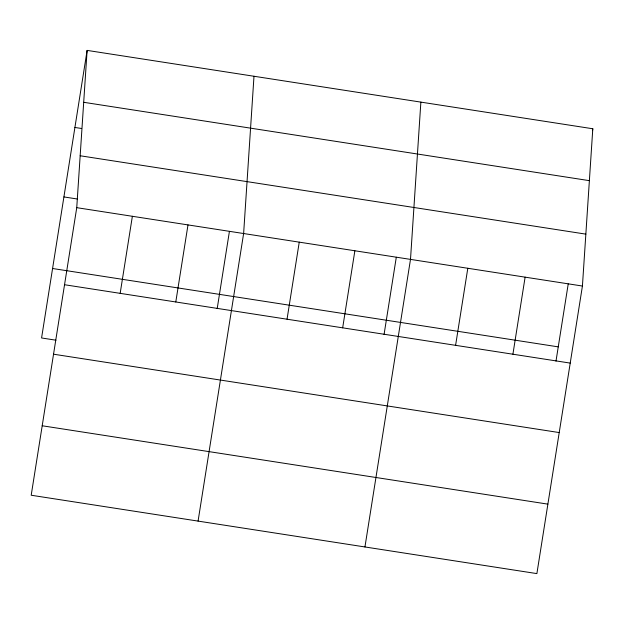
<?xml version="1.0" encoding="UTF-8"?>
<svg xmlns="http://www.w3.org/2000/svg" width="624" height="624" viewBox="0 0 624 624"><rect width="100%" height="100%" fill="white"/><g stroke="black" fill="none" stroke-linecap="round" stroke-linejoin="round"><path stroke-width="0.94" d="M76.744 207.667L87.118 50.396L592.8 128.762L582.426 286.034L536.882 573.604L31.2 495.238L76.744 207.667L582.426 286.034M253.991 76.253L243.625 233.532L198.073 521.102M420.872 102.118L410.498 259.389L364.946 546.959M87.118 50.396L41.574 337.966L55.957 340.197M120.167 293.35L132.374 216.286M175.789 301.969L187.996 224.905M217.191 308.63L229.421 231.371M287.04 319.215L299.247 242.151M342.67 327.834L354.869 250.77M384.064 334.495L396.302 257.236M455.598 345.337L467.805 268.273M512.912 354.214L525.119 277.15M555.992 361.14L568.23 283.881M592.496 130.666L592.8 128.762M83.694 102.297L589.376 180.656M74.911 127.46L81.627 128.497M80.168 155.766L585.85 234.133M63.913 196.927L77.337 199.009M52.572 268.499L558.254 346.866M64.545 284.731L570.219 363.098M53.539 354.198L559.221 432.565M42.206 425.771L547.88 504.137"/></g></svg>
